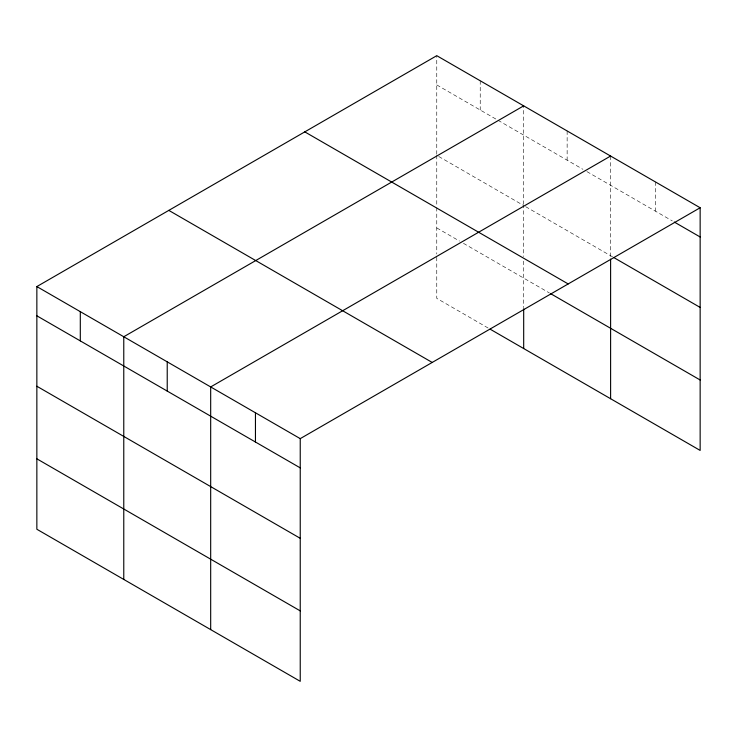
<?xml version="1.0" encoding="UTF-8"?>
<svg xmlns="http://www.w3.org/2000/svg" width="737" height="737" viewBox="0 0 737 737"><rect width="100%" height="100%" fill="white"/><g stroke="black" fill="none" stroke-linecap="round" stroke-linejoin="round"><path stroke-width="0.55" stroke-dasharray="3.69 2.76" d="M436.765 154.217L436.765 55.68M523.685 204.398L523.685 105.861M436.765 84.921L497.014 119.707M498 120.278L582.949 169.317M586.892 171.592L672.291 220.897M438.745 156.493L523.685 205.54L523.685 256.559M525.656 206.673L612.594 256.863M436.765 227.926L459.483 241.045M463.435 243.321L549.36 292.93M488.124 328.011L436.765 298.365L436.765 255.195M655.377 181.901L655.377 211.132M610.604 156.041L610.604 257.987M567.14 130.956L567.14 160.187M523.685 261.101L523.685 307.642M480.229 80.775L480.229 110.006M436.765 155.36L436.765 206.378M436.765 207.521L436.765 254.053"/><path stroke-width="1.11" d="M490.105 329.153L700.15 450.427L700.15 207.751L436.765 55.68L36.85 286.573L36.85 529.249L300.235 681.32L300.235 438.635L36.85 286.573M523.685 105.861L123.77 336.754L123.77 579.429M610.604 156.041L210.681 386.934L210.681 629.61M300.235 438.635L700.15 207.751M674.281 222.049L700.15 236.982M613.589 257.443L700.15 307.421M304.796 131.877L568.181 283.938M550.355 293.501L700.15 379.988M168.819 210.386L432.204 362.447M36.85 315.814L300.235 467.875M36.85 386.243L300.235 538.305M36.85 458.819L300.235 610.881M610.604 259.12L610.604 398.726M523.685 308.785L523.685 348.546M255.453 412.784L255.453 442.025M167.225 361.849L167.225 391.08M80.305 311.668L80.305 340.899"/></g></svg>
